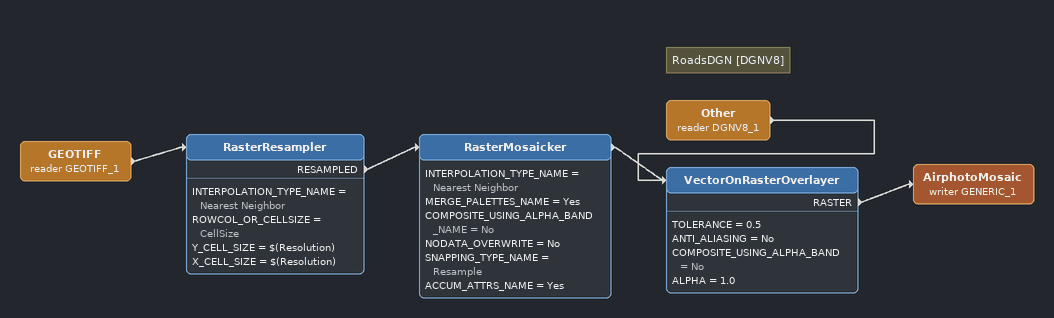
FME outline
GEOTIFF (reader GEOTIFF_1)
    -> RasterResampler
RasterResampler
    INTERPOLATION_TYPE_NAME = Nearest Neighbor
    ROWCOL_OR_CELLSIZE = CellSize
    Y_CELL_SIZE = $(Resolution)
    X_CELL_SIZE = $(Resolution)
    RESAMPLED -> RasterMosaicker
RasterMosaicker
    INTERPOLATION_TYPE_NAME = Nearest Neighbor
    MERGE_PALETTES_NAME = Yes
    COMPOSITE_USING_ALPHA_BAND_NAME = No
    NODATA_OVERWRITE = No
    SNAPPING_TYPE_NAME = Resample
    ACCUM_ATTRS_NAME = Yes
    -> VectorOnRasterOverlayer
Note: RoadsDGN [DGNV8]
Other (reader DGNV8_1)
    -> VectorOnRasterOverlayer
VectorOnRasterOverlayer
    TOLERANCE = 0.5
    ANTI_ALIASING = No
    COMPOSITE_USING_ALPHA_BAND = No
    ALPHA = 1.0
    RASTER -> AirphotoMosaic (writer GENERIC_1)
AirphotoMosaic (writer GENERIC_1)
